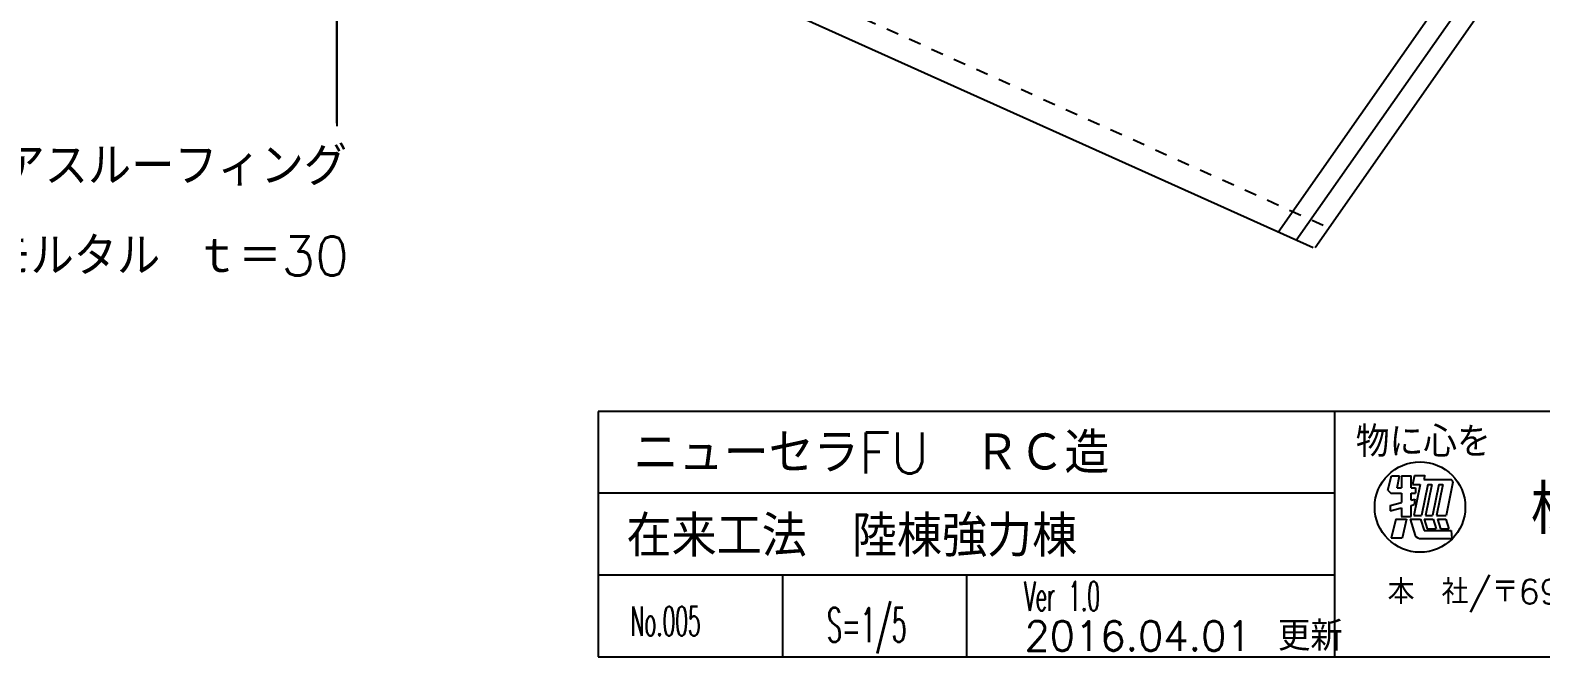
# Model space of a CAD drawing. Extents: x -1727 to 4652, y -2308 to 2357.
# Drawn here: x 2102 to 2718, y 30 to 286 of the extents above; entities that cross this region are included whole.
import ezdxf

# ---------------------------------------------------------------- set-up
doc = ezdxf.new("R2010")
doc.units = 0
doc.header["$LTSCALE"] = 5
doc.linetypes.add('DASHDOT', pattern=[43, 40, -1, 1, -1])
doc.linetypes.add('DOT', pattern=[2, 1, -1])
for name, color, linetype in [('0-0', 7, 'CONTINUOUS'), ('0-1', 7, 'CONTINUOUS'), ('0-3', 7, 'CONTINUOUS'), ('0-4', 7, 'CONTINUOUS')]:
    doc.layers.add(name, color=color, linetype=linetype)
doc.styles.get("Standard").update_dxf_attribs({"font": 'txt.shx', "bigfont": 'extfont.shx'})

msp = doc.modelspace()

# ---------------------------------------------------------------- linework, layer by layer
at = {"layer": '0-0', "color": 7, "linetype": 'CONTINUOUS'}
for p, q in [((2333.494, 130.3427), (2333.494, 30.3427)), ((2933.494, 130.3427), (2333.494, 130.3427)), ((2633.494, 130.3427), (2633.494, 30.3427)), ((2655.1928, 98.3051), (2656.6706, 104.1209)), ((2656.6706, 104.1209), (2660.0144, 104.1209)), ((2659.0305, 99.2847), (2660.0144, 104.1209)), ((2659.0305, 99.2847), (2660.848, 99.2847)), ((2660.848, 104.1209), (2664.7092, 104.1209)), ((2660.848, 104.1209), (2660.848, 99.2847)), ((2664.7092, 99.2847), (2664.7092, 104.1209)), ((2664.7092, 99.2847), (2666.525, 99.2847)), ((2666.0739, 104.2594), (2665.3422, 100.6628)), ((2665.3422, 100.6628), (2668.4007, 100.6628)), ((2668.4007, 100.6628), (2665.8288, 88.0206)), ((2666.0739, 104.2594), (2670.3013, 104.2594)), ((2666.525, 99.2847), (2666.525, 97.0226)), ((2671.4739, 100.6628), (2668.902, 88.0206)), ((2670.3013, 104.2594), (2669.961, 102.5869)), ((2669.961, 102.5869), (2681.1117, 102.5869)), ((2673.159, 100.6628), (2670.5871, 88.0206)), ((2671.4739, 100.6628), (2673.159, 100.6628)), ((2676.0054, 100.6628), (2673.4335, 88.0206)), ((2677.7063, 100.6628), (2675.1344, 88.0206)), ((2676.0054, 100.6628), (2677.7063, 100.6628)), ((2681.753, 101.5032), (2679.0101, 88.0206)), ((2633.494, 97.0093), (2333.494, 97.0093)), ((2655.1928, 98.3051), (2656.4886, 97.0226)), ((2656.1415, 92.0613), (2660.848, 93.263)), ((2656.4886, 97.0226), (2660.848, 97.0226)), ((2660.848, 97.0226), (2660.848, 93.263)), ((2664.7092, 97.0226), (2666.525, 97.0226)), ((2664.7092, 94.2488), (2664.7092, 97.0226)), ((2664.7092, 94.2488), (2666.2924, 94.6531)), ((2664.7092, 92.063), (2665.9684, 92.3845)), ((2666.2924, 94.6531), (2665.9684, 92.3845)), ((2656.1415, 92.0613), (2656.1415, 89.8755)), ((2656.1415, 89.8755), (2660.848, 91.0772)), ((2658.4608, 86.5179), (2656.6265, 78.7787)), ((2658.4608, 86.5179), (2662.8707, 86.5179)), ((2660.614, 87.6186), (2664.7092, 87.6186)), ((2660.848, 91.0772), (2660.848, 87.5406)), ((2662.8707, 86.5179), (2661.0364, 78.7787)), ((2664.4024, 86.5179), (2668.5004, 86.5179)), ((2664.4024, 86.5179), (2666.3147, 79.8227)), ((2664.7092, 87.6186), (2664.7092, 92.063)), ((2665.8288, 88.0206), (2668.902, 88.0206)), ((2668.5004, 86.5179), (2669.9773, 81.8024)), ((2670.0645, 86.5179), (2673.6511, 86.5179)), ((2670.0645, 86.5179), (2671.3271, 82.4863)), ((2670.5871, 88.0206), (2673.4335, 88.0206)), ((2673.6511, 86.5179), (2674.9138, 82.4863)), ((2675.1344, 88.0206), (2679.0101, 88.0206)), ((2675.4347, 86.5179), (2678.8814, 86.5179)), ((2675.4347, 86.5179), (2676.6974, 82.4863)), ((2678.8814, 86.5179), (2680.1441, 82.4863)), ((2669.9773, 81.8024), (2680.9892, 81.8024)), ((2671.3271, 82.4863), (2674.9138, 82.4863)), ((2676.6974, 82.4863), (2680.1441, 82.4863)), ((2680.9892, 81.8024), (2681.3276, 78.5987)), ((2661.0364, 78.7787), (2656.6265, 78.7787)), ((2668.966, 78.5987), (2681.3276, 78.5987)), ((2633.494, 63.676), (2333.494, 63.676)), ((2408.494, 63.676), (2408.494, 30.3427)), ((2483.494, 63.676), (2483.494, 30.3427)), ((2333.494, 30.3427), (2933.494, 30.3427))]:
    msp.add_line(p, q, dxfattribs=at)
msp.add_circle((2668.3491, 91.3979), 18.4473, dxfattribs=at)
for centre, radius, start, end in [((2680.2195, 101.3273), 1.5436, 6.5455, 54.6882), ((2668.6165, 81.3252), 2.7488, 213.1353, 277.3045)]:
    msp.add_arc(centre, radius, start, end, dxfattribs=at)
at = {"layer": '0-1', "color": 4, "linetype": 'DASHDOT'}
msp.add_line((2227.0147, 246.6826), (2227.0147, 892.9735), dxfattribs=at)
at = {"layer": '0-4', "color": 4, "linetype": 'DASHDOT'}
msp.add_line((2226.9225, 247.9679), (2226.9225, 894.2588), dxfattribs=at)
at = {"layer": '0-4', "color": 4, "linetype": 'DOT'}
msp.add_line((2628.902, 206.2065), (2227.0606, 387.0347), dxfattribs=at)
at = {"layer": '0-4', "color": 4, "linetype": 'CONTINUOUS'}
msp.add_line((2624.7983, 197.0873), (2227.0606, 376.0689), dxfattribs=at)
at = {"layer": '0-4', "color": 7, "linetype": 'CONTINUOUS'}
for p, q in [((2610.478, 203.5314), (2698.0578, 328.6084)), ((2617.9043, 200.1896), (2705.4841, 325.2666)), ((2625.5623, 197.1789), (2712.9103, 321.9248))]:
    msp.add_line(p, q, dxfattribs=at)

# ---------------------------------------------------------------- texts
at = {"layer": '0-0', "color": 7}
for s, height, p in [('ニューセラFU\u3000ＲＣ造', 16.7, (2347.799, 105.1164)), ('物に心を', 12.5, (2642.1809, 111.7948)), ('株式会社', 20, (2713.4231, 80.444)), ('在来工法\u3000陸棟強力棟', 16.7, (2344.9739, 71.2155)), ('本\u3000社/〒695-0024 島根県江津市二宮町神主1820番地5  ', 10, (2655.1157, 51.888)), ('2016.04.01 更新', 12, (2507.1775, 32.8402))]:
    msp.add_text(s, height=height, dxfattribs=at).set_placement(p)
at = {"layer": '0-0', "color": 7, "width": 0.5}
for s, height, p in [('Ver 1.0', 12, (2507.0851, 49.0536)), ('No.005', 12, (2346.6458, 38.8711)), ('S=1/5', 14, (2426.6914, 36.309))]:
    msp.add_text(s, height=height, dxfattribs=at).set_placement(p)
at = {"layer": '0-3', "color": 7}
for s, p in [('下葺材：ゴムアスルーフィング', (1984.6986, 222.4636)), ('パーライトモルタル ｔ＝30', (1996.5614, 185.7601))]:
    msp.add_text(s, height=16, dxfattribs=at).set_placement(p)

doc.saveas('drawing.dxf')
